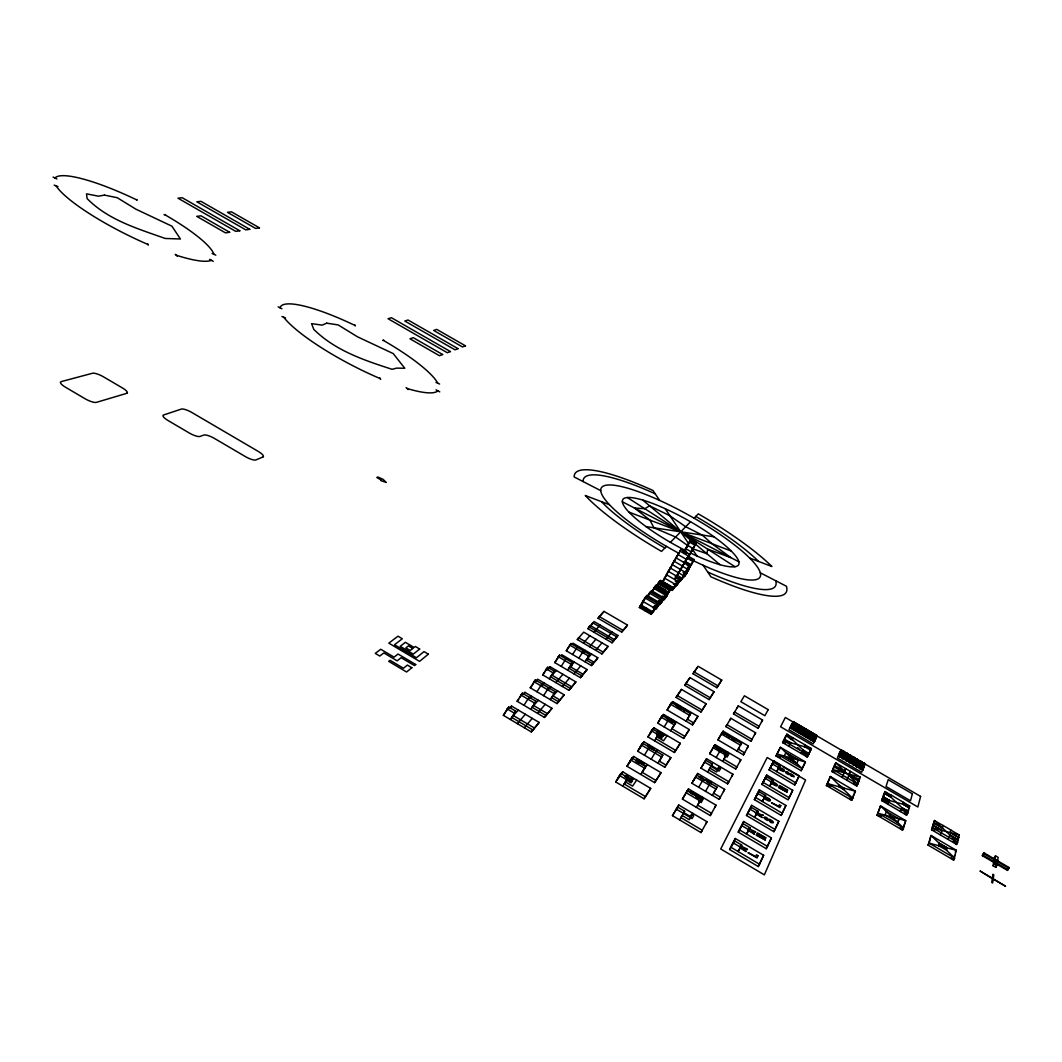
<?xml version="1.0" encoding="UTF-8"?>
<svg xmlns="http://www.w3.org/2000/svg" width="1062" height="1062" viewBox="0 0 1062 1062"><rect width="100%" height="100%" fill="white"/><g stroke="black" fill="none" stroke-linecap="round" stroke-linejoin="round"><path stroke-width="1.5" d="M136.812 200.386L136.905 199.55M996.315 863.871L1007.48 870.402L1008.807 868.265L1008.9 867.428L983.81 852.759L982.377 855.707L994.921 863.048L995.041 862.225L982.509 854.883M1007.48 870.402L1008.9 867.428M997.099 865.211L998.147 857.392L995.492 855.839L994.191 857.963L993.103 865.782L995.784 867.349L997.099 865.211L994.417 863.645L995.492 855.839M993.209 879.031L992.678 882.987L991.762 882.442L992.306 878.5L980 870.973L1005.581 886.266L992.306 878.5M993.249 878.739L993.793 874.822L992.89 874.291L992.346 878.208M996.236 860.91L996.342 860.087M995.784 867.349L996.129 864.733M982.377 855.707L983.81 852.759M950.729 830.033L959.278 835.024L956.689 844.476L931.6 829.794L934.441 820.514L942.976 825.506M954.579 855.375L953.676 860.127L928.069 845.113L931.002 835.475L956.344 850.317L953.676 860.127L951.313 857.87M939.18 843.148L946.627 850.25L938.609 845.657L939.18 843.148L947.131 847.808L946.587 850.33L954.844 858.202L929.223 843.188L931.002 835.475L939.14 843.228L947.078 847.888L956.344 850.317L955.189 852.215M958.787 837.613L950.211 832.595L950.782 829.966L943.016 825.426L942.419 828.041L934.441 820.514L932.741 827.922L941.357 832.953L941.967 830.298L932.728 824.908L933.91 822.97L942.472 827.975L949.773 834.865L948.047 839.431M907.094 813.333L906.59 815.165L881.659 800.575L884.991 791.602L891.164 795.212M907.413 812.125L908.076 809.709M885.204 815.085L897.855 822.599L898.903 818.855L886.319 811.381L885.15 815.165M900.35 811.514L901.996 807.824L890.673 796.912L884.487 793.287L883.332 795.239M897.894 822.532L898.943 818.775M904.306 812.974L906.59 815.165L907.731 813.28L901.492 809.629L902.036 807.744L908.262 811.381M882.217 798.783L883.385 796.832L889.598 800.469L887.885 804.213M884.447 793.367L890.633 796.978L891.204 795.133L903.55 802.354L903.045 804.146L909.205 807.837L903.045 804.146L903.51 802.434L909.683 806.045L907.731 813.28L901.996 807.824L908.222 811.461M860.379 777.211L856.795 786.026L831.997 771.516L834.719 764.733L835.821 762.861L860.379 777.211L849.361 774.158L859.331 780.092L858.269 781.884M853.755 794.562L851.697 800.35L826.395 785.522L830.351 776.548L855.401 791.217L851.697 800.35L849.427 798.146M858.879 781.38L848.883 775.433L846.719 780.119M848.83 775.512L844.688 771.53L845.79 768.689L844.675 770.561M834.174 766.937L835.821 762.861L844.741 771.45M849.281 773.242L850.396 771.384L849.308 774.225L844.197 772.804L834.214 766.87L831.997 771.516L834.745 772.273M758.295 866.552L763.644 855.295L735.276 838.489L729.594 849.534L758.295 866.552L763.644 855.295M766.273 848.711L771.41 837.918L743.679 821.523L738.236 832.117L766.273 848.711L771.41 837.918M773.893 831.692L778.831 821.324L751.71 805.328L746.48 815.497L773.893 831.692L778.831 821.324M781.167 815.43L785.92 805.461L759.383 789.849L754.352 799.62L781.167 815.43L785.92 805.461M788.787 798.372L792.703 790.301L766.724 775.034L761.879 784.433L788.123 799.872L792.703 790.301M794.774 784.991L799.195 775.764L773.76 760.857L769.087 769.91L794.774 784.991L799.195 775.764M801.16 770.72L805.368 761.919L780.451 747.329L776.003 755.971L801.16 770.72L805.368 761.919L784.181 756.117L785.867 752.653L780.451 747.329L776.003 755.971L780.265 757.166M816.014 737.519L813.173 743.891L789 729.767L792.093 723.554M796.739 763.472L798.358 759.967L785.867 752.653L796.739 763.472L784.181 756.117M802.168 751.63L802.978 749.905L809.085 753.582L808.023 755.374M741.276 847.914L741.581 846.852L740.227 845.856M749.599 830.617L748.962 828.851M763.233 799.5L762.29 801.452L765.569 795.518L758.879 791.588L756.542 795.571M777.557 769.857L776.694 771.636L779.8 766.021L773.401 762.277L769.087 769.91M741.661 845.033L738.09 851.525L741.661 845.033L734.506 840.799L732.023 845.06M749.998 827.763L746.533 834.055L749.998 827.763L743.015 823.634L738.236 832.117M757.963 811.275L754.591 817.382L757.963 811.275L751.126 807.239L746.48 815.497M765.569 795.518L764.64 797.456L757.936 793.5L758.879 791.588M772.844 780.451L769.658 786.212L772.844 780.451L766.299 776.614L764.016 780.517M779.8 766.021L778.95 767.799L772.525 764.029L773.401 762.277M785.84 736.152L782.628 742.617L807.279 757.047L811.341 748.551L786.929 734.28L785.044 737.758M735.276 838.489L730.921 847.264L759.622 864.295M743.679 821.523L739.524 829.9L767.574 846.507M751.71 805.328L747.741 813.333L775.167 829.528M759.383 789.849L755.586 797.496L782.415 813.306M766.724 775.034L763.1 782.362L789.345 797.801M773.76 760.857L770.282 767.866L795.982 782.946M729.594 849.534L734.506 840.799M743.015 823.634L741.966 825.732L748.976 829.873M751.126 807.239L750.13 809.244L756.98 813.293M761.879 784.433L766.299 776.614M700.986 832.568L706.987 821.736L678.804 805.036L672.472 815.656L700.986 832.568L702.301 830.298L680.901 817.607L682.149 815.497L689.251 819.705L692.889 813.373M710.279 815.576L716.04 805.182L688.481 788.893L682.415 799.089L710.279 815.576L711.567 813.359L697.615 805.115L702.247 797.031M719.147 799.354L724.682 789.385L697.721 773.481L691.906 783.265L719.147 799.354L720.408 797.19L713.584 793.168L714.686 791.203M727.616 783.862L732.939 774.278L706.562 758.759L700.973 768.158L727.616 783.862L728.851 781.751L708.858 769.963L709.934 768.118L716.584 772.021L719.744 766.512M735.727 769.047L740.838 759.821L715.031 744.661L709.642 753.701L735.727 769.047L736.935 766.976L723.872 759.29L727.921 752.241M743.48 754.87L748.405 745.975L723.129 731.16L717.939 739.869L743.48 754.87L744.661 752.825L738.276 749.082L739.232 747.356M750.914 741.276L755.613 732.793L730.855 718.284L725.89 726.607L750.914 741.276L752.029 739.351L727.005 724.696L725.89 726.607M758.042 728.24L762.582 720.049L738.302 705.858L733.523 713.89L758.042 728.24L759.131 726.355L734.612 712.005L733.523 713.89M509.441 708.195L511.512 706.071L539.164 722.439L531.319 731.93L503.375 715.35L508.738 707.04L515.707 711.168L512.083 717.673M508.738 707.04L503.375 715.35M510.318 708.221L511.512 706.071M522.942 694.362L524.92 692.344L551.961 708.314L544.448 717.421L517.114 701.252L522.331 693.167L535.952 701.225L533.111 706.323M520.207 696.991L522.331 693.167M523.752 694.442L524.92 692.344M510.344 719.492L515.707 711.168M535.832 681.167L537.73 679.229L564.188 694.827L556.979 703.575L530.243 687.791L535.314 679.919L555.307 691.72L551.828 697.946M532.54 684.91L535.314 679.919M523.938 705.287L529.141 697.19M546.585 670.162L549.983 666.684L575.87 681.923L568.953 690.34L542.788 674.928L547.713 667.255L554.245 671.091L551.51 675.976M547.713 667.255L542.788 674.928M517.34 723.634L525.332 714.248M548.855 668.702L549.983 666.684M536.921 691.734L541.978 683.848M561.705 654.683L587.06 669.578L580.41 677.675L554.789 662.608L559.594 655.135L572.365 662.635L569.697 667.427M559.594 655.135L554.789 662.608M530.774 709.336L535.952 701.225M549.319 678.777L554.245 671.091M572.949 643.174L597.787 657.736L596.698 659.688L591.388 665.555L566.298 650.82L570.971 643.519L589.742 654.537L586.463 660.391L588.467 658.214M570.971 643.519L566.298 650.82M524.323 727.775L532.248 718.337M543.598 695.676L548.642 687.778M561.187 666.378L565.98 658.878M577.316 639.523L583.715 632.142L608.061 646.4L601.902 653.927L577.316 639.523L579.454 637.333M537.611 713.372L545.191 704.318M555.864 682.627L562.913 674.304M572.564 654.497L577.224 647.196M587.897 628.677L594.07 621.549L617.938 635.501L611.991 642.775L587.897 628.677L590.897 625.598M589.184 627.35L590.233 625.465L614.287 639.536L613.225 641.421M531.319 731.93L539.164 722.439M591.746 624.721L592.795 622.85L616.73 636.842L615.668 638.713M532.991 730.072L534.213 727.908L513.291 715.509M550.289 699.632L555.307 691.72M567.586 670.149L572.365 662.635M583.45 643.121L589.795 635.7M598.052 618.257L603.999 611.38L627.416 625.04L626.381 626.872L621.682 632.063L598.052 618.257L603.999 611.38M544.448 717.421L551.961 708.314M546.041 715.655L547.235 713.531L533.589 705.473M562.409 686.49L569.391 678.114M578.83 658.188L583.476 650.86M593.91 632.195L600.03 625.04M556.979 703.575L564.188 694.827M573.998 673.905L580.715 665.847M558.506 701.889L559.661 699.818L552.983 695.875M589.596 646.718L595.888 639.258M568.953 690.34L575.87 681.923M585.109 661.865L589.742 654.537M570.413 688.734L571.555 686.702L551.974 675.166M580.41 677.675L587.06 669.578M595.742 650.329L601.968 642.829M581.803 676.136L582.919 674.144L570.135 666.631M605.964 639.244L611.964 632.009M591.388 665.555L597.787 657.736M696.659 775.114L717.049 787.141L715.961 789.079L695.517 777.026L691.906 783.265M717.939 739.869L722.346 732.315L741.449 743.533L740.506 745.232L721.337 733.988M592.715 664.069L593.817 662.117L587.552 658.44M601.902 653.927L608.061 646.4M611.991 642.775L617.938 635.501M621.682 632.063L627.416 625.04M651.139 614.38L658.785 602.22L651.139 614.38L639.364 607.53L644.833 597.826L647.063 595.41L660.869 603.296L661.852 601.57M641.979 603.654L643.97 600.136L642.842 601.357L654.617 608.207L656.807 605.738M644.621 598.968L645.948 596.618L659.807 604.504L667.772 591.746L656.263 585.069L651.683 591.733M641.621 605.061L642.125 604.185M645.085 598.915L647.063 595.41M653.183 608.035L655.519 609.402L663.073 597.375L651.457 590.631L647.302 596.499L649.506 594.109M648.404 595.304L650.369 591.813L662.011 598.57L658.068 605.552M656.263 585.069L652.758 590.565L655.201 586.237L666.724 592.928L662.33 600.707L649.28 593.008M656.621 585.919L660.498 580.489L671.901 587.087L664.029 599.711L671.901 587.087M660.498 580.489L657.033 585.905L659.449 581.618L670.865 588.242L666.511 595.955M657.551 588.494L659.104 586.463L664.852 589.808L664.374 590.671L663.312 591.839L657.551 588.494L659.104 586.463M645.245 610.955L645.749 610.079M646.24 609.19L646.745 608.314M689.464 554.218L674.649 579.48L689.464 554.218L681.034 549.359L662.024 582.746L663.046 581.631M670.268 568.462L671.529 566.219L670.029 567.851L683.384 575.617L684.34 574.529M679.773 551.603L681.034 549.359M682.866 552.028L683.835 550.66L686.649 552.28L686.171 553.129L682.866 552.028L686.171 553.129M691.84 563.67L690.911 564.718L685.428 561.559L696.128 543.266L690.658 540.107L683.676 551.815L687.419 546.505L685.534 548.523L691.004 551.682L692.875 549.651M684.632 550.793L690.658 540.107M663.312 591.839L664.852 589.808M667.56 585.441L668.025 584.604M685.68 553.647L686.649 552.28M652.241 613.132L653.223 611.367M653.727 610.491L657.697 603.442M695.663 543.771L692.928 542.191L693.858 540.863L696.592 542.443L688.229 557.231L693.698 560.391L692.769 561.44L687.287 558.267L693.34 548.828L692.411 549.837M693.858 540.863L692.928 542.191M655.519 609.402L663.073 597.375M657.577 606.429L656.595 608.168L654.272 606.814M659.807 604.504L667.772 591.746M665.064 598.517L666.033 596.817M669.405 588.76L672.219 590.379L679.428 578.883L675.233 576.454M673.215 589.237L674.171 587.565M679.428 578.883L672.219 590.379M673.414 584.246L676.202 585.852L681.446 577.794L677.29 575.392M677.184 584.737L678.127 583.065L675.352 581.458M681.446 577.794L676.202 585.852M684.446 561.413L689.955 564.599L680.105 581.405L683.437 576.746L681.512 578.923M681.074 580.303L682.003 578.657M682.468 577.834L689.955 564.599M681.844 567.719L680.37 569.351L671.927 564.466L679.136 552.731L677.649 554.311L686.105 559.196L688.694 556.408L694.163 559.568L683.941 577.038L689.065 569.166L687.194 571.29M684.897 575.962L685.813 574.316L683.092 572.75M686.278 573.507L694.163 559.568M618.456 777.729L622.69 771.795L650.701 788.389L644.063 798.797L615.734 781.99L620.885 773.481L627.934 777.663L624.96 782.867M620.885 773.481L615.734 781.99M622.69 771.795L618.018 778.791M629.593 762.144L633.629 756.476L661.015 772.658L654.643 782.641L626.965 766.26L631.956 757.976L645.762 766.14L642.842 771.238M628.332 764.348L631.956 757.976M633.629 756.476L626.965 766.26M640.213 747.25L644.076 741.847L670.865 757.644L664.746 767.229L637.678 751.246L642.537 743.174L662.794 755.135L659.94 760.113M638.979 749.414L642.537 743.174M644.076 741.847L637.678 751.246M650.369 733.019L654.073 727.855L680.277 743.281L674.397 752.493L647.913 736.895L652.652 729.036L659.25 732.926L654.537 740.785M649.864 733.922L652.652 729.036M654.073 727.855L650.09 733.842M660.086 719.412L663.631 714.461L689.291 729.541L683.636 738.409L657.71 723.156L662.33 715.509L675.259 723.103L672.511 727.882M662.33 715.509L657.71 723.156M662.449 716.518L663.631 714.461M622.81 786.185L627.934 777.663M670.241 705.195L672.79 701.624L697.92 716.372L692.477 724.921L667.095 710.013L671.582 702.553L690.592 713.691L687.897 718.377M668.237 708.407L671.582 702.553M672.79 701.624L667.095 710.013M676.082 697.415L681.525 689.411L706.15 703.827L700.96 711.991L676.082 697.415L681.525 689.411M644.435 755.228L649.294 747.157M684.711 685.322L689.955 677.596L714.089 691.707L709.084 699.592L684.711 685.322L689.955 677.596M692.982 673.72L698.053 666.259L721.722 680.078L716.89 687.685L692.982 673.72L697.004 668.091M664.188 726.966L668.781 719.306M702.088 801L702.486 800.31L692.543 793.354L702.938 799.5L703.363 798.77L690.207 790.991L689.517 792.133L693.194 794.721M727.483 756.449L727.112 757.1L724.364 755.48M727.895 755.732L728.24 755.135L718.908 748.71M640.798 774.45L645.762 766.14M651.205 759.224L656.037 751.139M670.666 730.775L675.259 723.103M657.975 763.233L662.794 755.135M686.132 721.191L690.592 713.691M644.063 798.797L650.701 788.389M711.195 781.433L705.513 791.309M734.307 741.09L735.754 738.568M654.643 782.641L661.015 772.658M664.746 767.229L670.865 757.644M674.397 752.493L680.277 743.281M683.636 738.409L689.291 729.541M692.477 724.921L697.92 716.372M700.96 711.991L706.15 703.827M709.084 699.592L714.089 691.707M716.89 687.685L721.722 680.078M682.415 799.089L687.313 790.699L701.199 798.916L696.34 807.319M687.22 791.084L688.481 788.893M693.061 781.34L697.721 773.481M709.642 753.701L714.155 745.962L728.638 754.418L729.01 753.781L716.677 746.533L716.08 747.542L721.456 751.259M713.837 746.719L715.031 744.661M721.961 733.165L723.129 731.16M729.753 720.182L730.855 718.284M737.227 707.73L738.302 705.858M679.6 819.877L684.618 811.235L677.503 807.027M698.703 787.287L703.456 779.11M707.624 772.074L712.244 764.122L705.606 760.219M716.146 757.538L720.66 749.785M722.664 761.374L727.165 753.608M737.081 751.113L741.449 743.533M712.323 795.332L717.049 787.141M761.494 721.921L762.582 720.049M754.511 734.692L755.613 732.793M747.236 747.993L748.405 745.975M739.643 761.879L740.838 759.821M731.718 776.375L732.939 774.278M723.434 791.522L724.682 789.385M714.766 807.372L716.04 805.182M705.686 823.966L706.987 821.736M783.437 740.997L784.526 739.112L790.632 742.776L804.438 746.692L805.235 744.98L804.133 746.851M683.37 813.346L684.618 811.235M712.244 764.122L711.168 765.967L704.504 762.038M754.352 799.62L757.936 793.5M788.774 746.228L790.672 742.71L783.729 740.745L782.628 742.617L785.402 743.413M801.106 753.436L802.208 751.551M809.509 752.069L810.611 750.197L804.478 746.613L811.341 748.551L807.279 757.047L802.952 752.839M833.617 767.468L834.732 765.596L844.688 771.53M833.112 768.742L834.214 766.87M842.06 777.411L844.25 772.724L833.112 769.631L857.91 784.141L848.883 775.433M857.804 783.185L858.919 781.313M854.273 793.115L855.401 791.217L838.874 786.783L839.418 785.376L844.091 788.216L843.6 789.557L838.914 786.703L827.524 783.597L826.395 785.522L830.603 786.663M672.472 815.656L678.804 805.036M700.973 768.158L706.562 758.759M908.568 807.903L909.683 806.045L882.787 798.69L881.659 800.575L887.075 802.049M932.197 827.232L933.379 825.28M928.069 845.113L929.223 843.188L938.609 845.657M940.215 834.838L941.41 832.887L957.831 842.591L949.733 834.944L958.336 839.976M957.645 839.484L958.827 837.533L950.251 832.528M957.194 841.847L958.375 839.896L949.773 834.865M993.103 865.782L994.417 863.645M660.458 759.197L659.21 761.069L665.993 765.065M636.682 780.092L632.567 786.106L625.505 781.911L624.098 783.929L645.364 796.54M647.316 764.56L642.059 772.233L655.918 780.437M655.958 751.923L657.458 749.732M667.162 735.554L663.577 740.798L656.966 736.909L655.745 738.661L675.618 750.383M676.454 721.987L671.861 728.705L684.831 736.338M683.702 711.394L685.348 708.991M672.604 722.678L668.914 720.023L673.308 721.669L668.317 718.231L673.786 720.979L667.148 717.089L671.091 720.594L666.325 718.257M659.25 732.926L658.028 734.665L651.418 730.775M658.082 735.289L658.586 734.572M624.987 776.88L627.669 777.238L626.208 775.154L629.182 777.809L633.496 779.362L630.363 778.844L632.54 780.756L631.107 782.827L626.314 779.986M647.913 736.895L649.161 735.143M653.834 610.995L651.63 613.504L639.868 606.654L640.997 605.42L639.364 607.53M656.011 608.526L658.161 606.07M660.298 603.641L662.422 601.238M664.507 598.849L666.591 596.486M672.697 589.543L674.689 587.273M676.667 585.016L678.631 582.786M680.569 580.582L682.494 578.392M684.406 576.215L686.291 574.064M661.108 600.853L658.971 603.282L656.369 601.769M665.33 596.061L663.232 598.45L660.67 596.95M667.414 593.698L669.485 591.361M677.543 582.241L675.551 584.485L664.321 577.98L666.352 575.763M654.816 609.243L652.626 611.739L640.851 604.889L643.107 602.433L640.359 605.778L652.121 612.628L654.325 610.119M656.993 606.774L659.144 604.331M663.392 599.512L661.281 601.915L658.705 600.415M665.476 597.136L667.547 594.786M675.644 585.587L673.64 587.857L662.422 581.352L664.467 579.109L661.467 583.025M677.609 583.343L679.574 581.126M685.335 574.582L687.22 572.431M658.652 605.207L656.502 607.65L654.165 606.296M662.9 600.375L660.79 602.778L658.48 601.437M664.998 597.999L667.069 595.636M675.166 586.436L673.175 588.693L668.954 586.251M677.144 584.18L679.096 581.949M681.047 579.746L682.972 577.569M684.871 575.392L686.756 573.254M686.211 571.223L685.255 572.299L679.733 569.099M689.052 568.011L689.981 566.949L687.26 565.369M688.083 567.904L687.127 568.98L682.985 566.59M678.034 574.449L676.547 576.108L668.117 571.223L669.631 569.59L666.219 574.608L677.463 581.113M678.459 572.737L679.946 571.077M683.742 564.347L682.282 565.966L673.839 561.094L675.326 559.475M685.654 560.975L684.193 562.581L675.737 557.709L677.237 556.103M689.145 554.975L691.017 552.93M693.805 547.381L692.875 548.39L687.393 545.231L688.335 544.222M696.592 542.443L693.393 541.368M557.563 690.924L551.443 697.548L558.134 701.491M591.574 654.099L586.197 659.914L592.477 663.591M683.835 550.66L683.344 551.178L686.158 552.811M686.941 546.691L687.884 545.682M570.082 667.494L572.206 665.224M538.434 700.323L531.956 707.199L545.629 715.297M549.094 688.986L550.952 687.021M574.383 662.117L568.714 668.144L581.525 675.684M583.33 652.612L585.361 650.448M518.415 710.159L511.565 717.315L532.54 729.753M529.712 698.371L531.677 696.327M542.47 685.07L544.341 683.118M556.448 670.494L550.461 676.733L570.095 688.309M517.114 701.252L518.787 699.539M530.243 687.791L531.836 686.145M666.445 546.386L661.533 551.404A121.121 25.408 29.3 0 1 585.281 495.503L609.362 504.676M670.387 542.35L690.539 521.774M694.07 518.176L698.292 513.862A121.121 25.408 29.3 0 1 771.928 566.524L749.679 558.054M700.416 778.446L702.54 779.004L702.009 777.756A4.248 1.195 30.5 0 0 700.455 777.092L698.703 776.826M723.78 734.254L725.758 734.413A3.969 1.049 30.4 0 1 727.204 735.05L728.014 735.488L726.899 735.767M382.639 340.464L383.701 340.119M703.668 779.999L706.23 780.238A4.036 1.142 30.6 0 1 707.199 780.676L709.137 781.805A3.451 0.969 30.6 0 1 710.066 782.508L710.279 782.694A4.421 1.248 30.6 0 1 711.513 784.168L711.567 784.314M164.052 214.736L165.433 214.577M729.129 737.028L731.16 737.36A3.77 0.996 30.4 0 1 732.063 737.771L733.882 738.82A3.226 0.85 30.4 0 1 734.758 739.471L734.957 739.643A4.142 1.089 30.4 0 1 735.993 740.718M706.748 781.592L709.204 783.185M646.001 526.606L714.049 536.814M938.649 845.578L947.131 847.808M959.278 835.024L932.741 827.922L931.6 829.794L934.666 830.617M881.234 816.333L877.079 815.231L880.531 805.925L905.727 820.674L902.541 830.152L877.079 815.231L880.531 805.925L903.696 828.227L878.234 813.306L905.727 820.674L902.541 830.152L900.204 827.895M856.556 778.327L859.264 779.083L856.795 786.026L853.45 782.8M764.069 796.5L768.954 799.965L764.215 797.894M691.906 548.496L706.907 553.714L707.717 549.173L730.762 557.59L712.058 543.744L702.155 535.036L685.694 526.739L669.949 515.787L649.612 505.817L644.807 508.738L634.479 508.008L649.891 520.088L653.953 527.801L675.618 537.014L688.149 545.855M626.275 777.357L632.195 781.26M628.863 512.083L731.293 551.059M771.556 781.539L776.136 784.845L770.786 782.203M281.921 316.542L285.585 318.016M54.189 185.093L57.972 186.646M732.196 738.74L733.59 739.63M435.978 382.4L439.628 384.046M212.108 253.473L215.812 255.172M771.556 780.955L775.91 783.504A4.314 1.168 30.8 0 1 777.039 784.499A3.584 0.969 30.8 0 1 777.583 785.269L777.105 785.96A3.677 0.996 30.8 0 1 776.083 785.787A4.381 1.181 30.8 0 1 775.021 785.389L773.322 784.526A10.023 2.695 30.8 0 1 771.928 783.703L770.441 782.667M764.282 795.956L768.742 798.584M778.977 767.335L782.973 770.415L777.928 768.583M636.417 760.684L641.514 763.166L636.934 759.941L637.346 759.343L644.422 763.525L638.581 760.604L643.638 764.68L637.758 761.773L643.346 765.091M778.911 766.764L782.774 769.074M278.138 306.865L281.934 308.776M53.1 177.062L56.897 178.974M600.68 490.604L574.17 476.957A121.121 25.408 29.3 0 1 652.984 490.498L659.661 500.428M622.319 501.755L738.86 561.758M760.286 572.79L786.438 586.264A121.121 25.408 29.3 0 1 710.876 576.772L703.15 565.25M652.161 749.321L647.9 746.865M209.612 259.327L213.236 261.318M436.057 389.834L439.748 391.865M756.715 812.284L757.551 814.103L755.347 812.802M689.716 541.102L695.198 544.275M679.561 550.926L688.017 555.811M687.751 557.444L693.234 560.617M683.477 562.475L689.012 565.661M678.791 577.887L681.538 579.48M675.326 577.595L679.507 580.011M663.352 582.998L666.153 584.631M658.958 582.48L670.387 589.105M658.387 582.772L669.843 589.41M658.613 587.326L664.374 590.671M659.621 588.162L655.785 585.932L653.634 588.268L665.197 594.985L667.281 592.609L663.445 590.392M658.028 587.631L663.803 590.976M654.71 587.1L666.246 593.791M654.126 587.405L665.675 594.109M662.701 596.008L665.555 597.667M654.245 593.233L658.095 595.463M649.891 598.012L652.493 599.512M644.833 597.826L656.608 604.676M654.511 605.791L657.086 607.291M852.733 758.998L839.989 751.564L837.387 758.082L861.68 772.273L864.056 765.609L856.981 761.481M599.087 616.411L622.717 630.217M694.044 671.874L717.952 685.84M786.132 735.886L792.199 739.537L793.022 737.851L791.933 739.71L789.491 738.289M933.87 823.037L942.419 828.041M994.961 859.716L997.63 861.282M983.691 853.582L1008.807 868.265M933.339 825.36L941.914 830.378M996.435 863.034L1007.586 869.566M883.345 796.912L889.558 800.536M901.532 809.563L882.787 798.69L884.991 791.602L890.633 796.978M588.945 626.792L613.053 640.89M685.786 683.437L710.159 697.707M785.827 752.732L798.305 760.047M578.392 637.598L602.977 652.015M677.184 695.491L702.062 710.066M779.999 764.998L767.215 757.498L720.726 848.963L764.361 874.862L805.58 779.999L782.84 766.671M569.577 644.939L588.401 655.997M670.454 704.133L689.503 715.31M687.3 719.147L693.645 722.877M558.134 656.621L570.944 664.148M661.135 717.169L674.104 724.788M713.106 747.714L726.142 755.374M765.397 778.446L771.955 782.296M657.537 733.444L662.98 736.643L659.728 735.236L659.223 735.953L661.971 738.09L656.528 734.891M710.969 765.29L717.434 769.114L718.456 767.348L720.567 768.596L719.147 771.078L710.823 766.18M546.2 668.808L552.731 672.658M650.727 747.98L653.13 748.776L647.714 744.648L654.351 749.294A6.863 1.938 30.1 0 1 654.046 749.732L653.011 749.679A3.797 1.075 30.2 0 1 652.586 749.506M533.721 681.538L553.78 693.38M641.249 744.993L661.56 756.98M756.117 813.93L762.317 817.594L759.011 814.819A3.943 1.115 31 0 1 759.237 814.634L763.405 815.284L759.157 813.917L757.525 812.098A3.85 1.075 31 0 0 756.702 811.607M635.992 761.281L638.833 762.954M520.659 694.867L534.332 702.951M630.602 759.874L644.448 768.065M686.105 792.703L700.044 800.934M698.557 801L701.199 802.567L701.624 801.823L699.022 800.27M748.126 830.457L754.471 834.201L751.086 831.347A4.036 1.168 31.1 0 1 751.325 831.148L755.294 832.449L755.6 831.798L750.94 829.661A2.403 0.69 31 0 0 750.011 828.811L749.586 828.533A3.929 1.128 31 0 0 749.122 828.241M632.116 781.366L630.908 780.636L630.178 781.685L626.607 779.561M683.344 812.311L690.273 816.412L691.428 814.381L693.698 815.722L692.066 818.576L676.255 809.125M506.999 708.819L513.981 712.96M619.465 775.472L626.54 779.667M733.417 843.002L740.586 847.264M739.749 847.768L746.241 851.605L742.803 848.671A4.129 1.221 31.2 0 1 743.042 848.458L747.117 849.759L747.436 849.082L742.657 846.905A2.456 0.717 31.1 0 0 741.714 846.029L741.289 845.737A4.022 1.181 31.1 0 0 740.798 845.445M627.39 497.534L734.957 566.696M778.38 768.901L778.897 769.233A9.81 2.575 30.8 0 0 780.265 770.043L781.924 770.879A4.288 1.128 30.8 0 0 782.959 771.277A3.598 0.956 30.8 0 0 783.955 771.45L784.42 770.786A3.505 0.929 30.8 0 0 783.889 770.03M679.773 708.195L675.777 704.849L680.543 707.239C665.741 697.15 694.136 714.832 677.29 706.031L681.897 709.217M695.65 796.447L698.106 798.173M778.725 768.53L777.915 767.906M763.631 798.133L764.653 798.823A10.248 2.814 30.9 0 0 766.074 799.659L767.799 800.549A4.474 1.235 30.9 0 0 768.888 800.947A3.77 1.035 30.9 0 0 769.937 801.12L770.441 800.39A3.664 1.009 30.9 0 0 769.897 799.593M658.055 733.205L662.542 735.647A3.199 0.889 30.1 0 0 663.431 735.78L663.962 735.435A3.332 0.916 30.1 0 0 663.883 734.997L664.998 735.09L663.325 734.333A3.518 0.969 30.1 0 0 662.661 733.762L658.228 731.346A2.867 0.796 30.1 0 0 657.524 731.2L656.847 731.904A3.226 0.889 30.1 0 0 657.033 732.222M642.736 500.069L720.049 564.705M406.082 387.564L408.366 389.542M175.23 254.322L177.221 256.115M953.211 841.197L956.689 844.476M816.067 734.944L817.036 735.86M814.381 733.948L816.837 736.311M812.682 732.966L816.638 736.749M810.983 731.983L816.439 737.201M809.297 730.988L816.24 737.652M807.598 730.006L816.028 738.09M805.912 729.01L815.828 738.541M804.213 728.028L815.629 738.993M802.527 727.032L815.43 739.444M800.828 726.05L815.231 739.895M799.142 725.067L815.032 740.347M797.443 724.072L814.833 740.798M795.757 723.089L814.62 741.249M794.071 722.107L814.421 741.701M793.115 721.828L813.465 741.422M792.902 722.266L811.753 740.426M792.677 722.691L810.04 739.431M792.464 723.129L808.328 738.435M792.252 723.567L806.629 737.426M792.04 724.005L804.916 736.431M791.814 724.443L803.204 735.435M791.602 724.881L801.491 734.439M791.376 725.319L799.779 733.43M791.163 725.758L798.08 732.435M790.951 726.196L796.367 731.439M790.725 726.647L794.655 730.444M790.513 727.085L792.956 729.448M790.287 727.523L791.243 728.452M797.562 747.582L799.713 749.679M665.21 508.711L688.826 543.917M691.535 547.952L696.951 556.01M379.705 377.846L380.687 379.346M147.645 243.835L148.282 245.123M354.92 324.972L355.146 325.994M211.431 260.323A89.075 17.788 26.5 0 1 176.226 255.212M147.963 244.472A89.075 17.788 26.5 0 1 56.087 185.863M54.998 178.018A89.075 17.788 26.5 0 1 136.852 199.961M164.743 214.657A89.075 17.788 26.5 0 1 213.966 254.322M437.902 390.843A89.354 18.466 27.6 0 1 407.224 388.546M380.196 378.603A89.354 18.466 27.6 0 1 283.753 317.272M280.036 307.821A89.354 18.466 27.6 0 1 355.04 325.476M383.17 340.291A89.354 18.466 27.6 0 1 437.796 383.223M678.18 552.917A91.04 19.089 29.3 0 1 610.172 484.962A91.04 19.089 29.3 0 1 745.869 554.43A91.04 19.089 29.3 0 1 692.875 560.444M664.865 548.005A100.824 21.134 29.3 0 1 601.557 501.702M775.725 580.741A108.775 22.806 29.3 0 1 707.69 572.02M695.783 516.424A103.16 21.625 29.3 0 1 758.68 561.479M583.104 481.551A110.979 23.271 29.3 0 1 655.214 493.817M685.986 550.78A66.441 13.925 29.3 0 1 626.899 497.574A66.441 13.925 29.3 0 1 726.036 546.2A66.441 13.925 29.3 0 1 691.614 553.541M782.813 768.994A4.288 1.128 30.8 0 1 783.942 769.963M768.769 798.478A4.474 1.235 30.9 0 1 769.937 799.513M764.175 817.567L764.441 818.298A2.761 0.783 31 0 0 764.693 818.603A2.867 0.81 31 0 0 765.025 818.921A2.416 0.677 31 0 0 765.901 819.572A2.921 0.823 31 0 0 766.724 820.05A2.615 0.73 31 0 0 767.68 820.461C768.901 819.877 773.269 821.231 770.919 821.882A3.186 0.889 31 0 1 769.857 821.404L771.118 822.665L773.176 822.798A7.753 2.177 31 0 0 773.309 822.426A5.987 1.686 31 0 0 773.295 822.24L773.269 822.134A3.04 0.85 31.1 0 0 772.366 821.032A2.376 0.664 31.1 0 0 771.583 820.422L770.269 819.665A2.708 0.757 31.1 0 0 769.631 819.373L769.339 819.28A2.774 0.783 31.1 0 0 768.636 819.147L765.835 818.762L767.083 817.859A2.934 0.823 31 0 0 764.932 817.076L764.374 817.209A6.558 1.845 31 0 0 764.175 817.567M803.376 730.975C795.796 730.324 799.952 726.368 803.376 730.975M790.898 775.592L794.004 776.906A7.261 1.912 30.8 0 0 794.111 776.574A5.602 1.474 30.8 0 0 794.097 776.415L794.071 776.322A2.841 0.743 30.8 0 0 793.221 775.313L791.256 774.052A2.536 0.664 30.8 0 0 790.646 773.773L790.38 773.68A2.602 0.69 30.8 0 0 789.716 773.548L787.075 773.07L788.256 772.353A2.748 0.73 30.8 0 0 786.252 771.609L785.747 771.716A6.146 1.62 30.8 0 0 785.575 772.021L785.827 772.685A2.682 0.704 30.8 0 0 786.384 773.255L787.207 773.853A2.721 0.717 30.8 0 0 787.977 774.304C789.066 774.756 794.111 774.928 791.894 776.03A2.974 0.783 30.8 0 1 790.898 775.579M658.015 732.169L662.715 734.877L658.015 732.169M805.832 732.143L805.434 733.311L810.797 736.444L810.452 737.214L796.288 728.944L797.774 726.952A4.513 1.115 30.6 0 1 799.115 727.258A3.996 0.996 30.6 0 1 799.739 727.51L805.832 732.143M920.595 796.407L917.86 807.001L780.583 726.78L785.349 717.474L920.595 796.407M912.377 793.818L910.492 800.788L886.053 786.517L888.19 779.694L912.377 793.818M862.875 770.176L841.091 749.719L862.875 770.176M863.22 769.22L843.64 751.206L863.22 769.22M863.552 768.277L847.038 753.184L863.552 768.277M863.884 767.335L850.436 755.175L863.884 767.335M864.216 766.392L853.848 757.153L864.216 766.392M864.548 765.463L857.246 759.144L864.548 765.463M864.88 764.521L860.658 761.135L864.88 764.521M865.158 763.764L864.056 763.127L865.158 763.764M830.351 776.548L827.524 783.597L852.839 798.425L830.351 776.548M838.608 755.918L839.591 756.861L838.608 755.918M838.98 754.989L843.016 758.865L838.98 754.989M839.338 754.06L846.454 760.87L839.338 754.06M839.71 753.144L849.892 762.874L839.71 753.144M840.082 752.228L853.33 764.879L840.082 752.228M840.44 751.312L856.768 766.897L840.44 751.312M840.812 750.396L860.207 768.901L840.812 750.396M817.156 735.581L814.302 741.966L790.155 727.815L793.221 721.616L817.143 735.621M758.042 855.707L757.007 857.99L748.02 852.667L755.746 856.503L756.529 854.804L758.042 855.707M765.198 839.949L756.21 835.236L756.556 834.493L762.768 837.56L756.994 833.564L757.339 832.82L766.087 837.998L758.972 834.387L765.437 839.431L758.281 835.847L765.198 839.949M780.769 805.66L779.866 807.638L771.477 802.699L778.672 806.297L779.349 804.81L780.769 805.66M786.955 792.026L778.552 787.606L778.858 786.955L784.659 789.849L779.242 786.145L779.548 785.508L787.738 790.314L781.088 786.929L787.168 791.575L780.49 788.203L786.955 792.026M786.929 734.28L783.729 740.745L808.381 755.162L786.929 734.28M768.198 709.655L764.879 715.722L740.851 701.69L744.409 695.769L768.198 709.655M671.41 587.95L669.352 590.273L657.909 583.622L660.02 581.339L671.41 587.95M695.663 544.089L694.734 545.098L689.251 541.939L690.194 540.93L695.663 544.089M411.844 667.706L406.6 671.994L388.692 661.36L390.046 660.298L403.454 668.263L407.396 665.064L411.844 667.706M415.72 664.52L414.432 665.582L401.144 657.697L397.175 660.843L383.847 652.918L379.758 656.05L375.284 653.395L380.754 649.254L394.068 657.152L398.038 654.033L415.72 664.52M428.344 654.179L419.556 661.374L388.811 643.147L397.984 636.191L402.312 638.753L394.506 644.74L416.437 657.736L424.003 651.603L428.344 654.179M419.663 649.028L413.33 654.112L400.201 646.32L405.365 642.311L414.061 647.462L415.322 646.466L419.663 649.028M412.786 648.47L410.237 650.488L405.87 647.9L408.432 645.895L412.786 648.47M381.364 480.17L380.687 480.515L386.302 482.493L383.037 479.294L377.807 476.984L376.811 477.502L381.364 480.17M326.751 323.167L322.211 325.131L311.578 323.644L313.768 329.353C335.234 350.633 364.2 360.283 392.09 369.31L396.644 368.129L404.795 368.248L393.219 353.58L357.536 336.827L338.181 324.919L326.751 323.167M262.991 456.952L255.915 459.939A9.146 2.376 27.1 0 1 245.362 456.58L214.511 438.473A9.2 2.403 26.9 0 0 203.838 435.048L200.054 436.442A9.239 2.416 26.7 0 1 189.262 432.991L168.154 420.592A9.239 2.403 26.6 0 1 163.535 415.003L181.35 409.082A9.054 2.31 26.7 0 1 191.903 412.521L258.106 451.323A9.067 2.336 27.1 0 1 262.991 456.952M442.628 354.522L439.469 355.73L409.972 338.791L413.264 337.663L442.628 354.522M450.421 351.562L447.328 352.73L388.055 318.733L391.413 317.711L450.421 351.562M458.014 348.655L455.001 349.81L404.795 321.029L408.034 320.007L458.014 348.655M465.448 345.827L462.501 346.955L433.668 330.441L436.747 329.393L465.448 345.827M126.75 393.338L96.403 402.365A9.531 2.522 26.1 0 1 85.013 398.715L65.512 387.232A9.531 2.522 25.9 0 1 61.171 381.616L92.527 373.24A9.239 2.376 26.1 0 1 103.492 376.837L122.316 387.882A9.239 2.376 26.3 0 1 126.75 393.338M104.461 195.116L98.461 196.178L86.513 193.855L87.111 198.581C108.231 220.1 137.688 228.635 165.154 238.459L180.407 238.99L171.938 226.193L135.856 209.161L117.258 197.718L104.461 195.116M229.631 232.259L225.489 232.857L196.722 216.356L200.997 215.825L229.631 232.259M239.813 230.759L235.764 231.357L177.965 198.182L182.266 197.744L239.813 230.759M249.756 229.299L245.8 229.87L196.828 201.793L200.997 201.342L249.756 229.299M259.473 227.865L255.61 228.436L227.48 212.32L231.476 211.829L259.473 227.865M784.234 756.038L777.118 754.06L802.288 768.808L796.779 763.392L784.234 756.038"/></g></svg>
